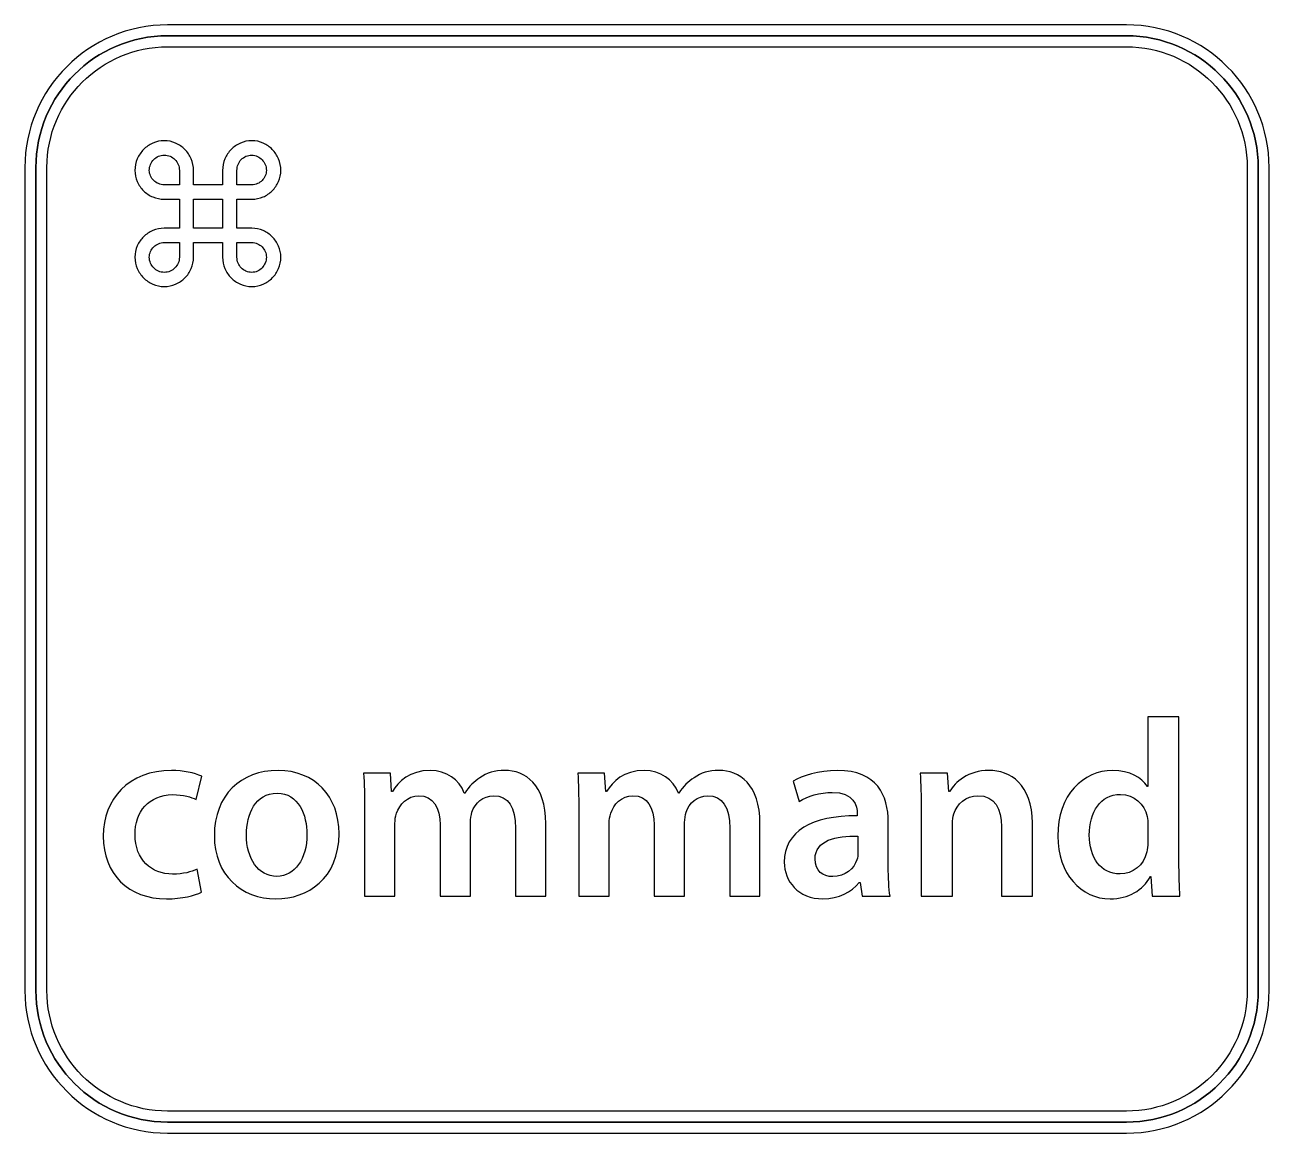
# Model space of a CAD drawing. Header units: millimetres. Extents: x -129 to 142, y -94 to 111.
# Drawn here: x 44.19 to 66.02, y 6.41 to 25.86 of the extents above; entities that cross this region are included whole.
import ezdxf

# ---------------------------------------------------------------- set-up
doc = ezdxf.new("R2010")
doc.units = ezdxf.units.MM
doc.header["$MEASUREMENT"] = 0
doc.layers.add('layer 1', color=7, linetype='Continuous')

msp = doc.modelspace()

# ---------------------------------------------------------------- linework, layer by layer
at = {"layer": 'layer 1', "color": 7, "lineweight": 25}
for points, knots in [([(63.5154, 6.4071), (63.5154, 6.4071), (46.69, 6.4071), (46.69, 6.4071), (46.69, 6.4071), (45.3091, 6.4071), (44.1853, 7.5314), (44.1853, 8.9121), (44.1853, 8.9121), (44.1853, 8.9121), (44.1853, 23.3608), (44.1853, 23.3608), (44.1853, 23.3608), (44.1853, 24.7419), (45.3091, 25.8649), (46.69, 25.8649), (46.69, 25.8649), (46.69, 25.8649), (63.5154, 25.8649), (63.5154, 25.8649), (63.5154, 25.8649), (64.8961, 25.8649), (66.019, 24.7419), (66.019, 23.3608), (66.019, 23.3608), (66.019, 23.3608), (66.019, 8.9121), (66.019, 8.9121), (66.019, 8.9121), (66.019, 7.5314), (64.8961, 6.4071), (63.5154, 6.4071)], [0, 0, 0, 0, 0.1111111, 0.1111111, 0.1111111, 0.1111111, 0.2222222, 0.2222222, 0.2222222, 0.2222222, 0.3333333, 0.3333333, 0.3333333, 0.3333333, 0.4444444, 0.4444444, 0.4444444, 0.4444444, 0.5555556, 0.5555556, 0.5555556, 0.5555556, 0.6666667, 0.6666667, 0.6666667, 0.6666667, 0.7777778, 0.7777778, 0.7777778, 0.7777778, 1, 1, 1, 1]), ([(46.69, 25.4807), (46.69, 25.4807), (46.69, 25.4807), (46.69, 25.4807), (46.69, 25.4807), (45.522, 25.4807), (44.5713, 24.5306), (44.5713, 23.3608), (44.5713, 23.3608), (44.5713, 23.3608), (44.5713, 8.9121), (44.5713, 8.9121), (44.5713, 8.9121), (44.5713, 7.7438), (45.522, 6.7932), (46.69, 6.7932), (46.69, 6.7932), (46.69, 6.7932), (63.5154, 6.7932), (63.5154, 6.7932), (63.5154, 6.7932), (64.6838, 6.7932), (65.6339, 7.7438), (65.6339, 8.9121), (65.6339, 8.9121), (65.6339, 8.9121), (65.6339, 23.3608), (65.6339, 23.3608), (65.6339, 23.3608), (65.6339, 24.5306), (64.6838, 25.4807), (63.5154, 25.4807), (63.5154, 25.4807), (63.5154, 25.4807), (46.69, 25.4807), (46.69, 25.4807)], [0, 0, 0, 0, 0.1, 0.1, 0.1, 0.1, 0.2, 0.2, 0.2, 0.2, 0.3, 0.3, 0.3, 0.3, 0.4, 0.4, 0.4, 0.4, 0.5, 0.5, 0.5, 0.5, 0.6, 0.6, 0.6, 0.6, 0.7, 0.7, 0.7, 0.7, 0.8, 0.8, 0.8, 0.8, 1, 1, 1, 1])]:
    msp.add_open_spline(points, degree=3, knots=knots, dxfattribs=at)
at = {"layer": 'layer 1', "color": 7}
msp.add_open_spline([(65.8282, 8.9121), (65.8282, 7.6356), (64.7918, 6.6003), (63.5154, 6.6003), (63.5154, 6.6003), (63.5154, 6.6003), (46.69, 6.6003), (46.69, 6.6003), (46.69, 6.6003), (45.4139, 6.6003), (44.3786, 7.6356), (44.3786, 8.9121), (44.3786, 8.9121), (44.3786, 8.9121), (44.3786, 23.3608), (44.3786, 23.3608), (44.3786, 23.3608), (44.3786, 24.6377), (45.4139, 25.673), (46.69, 25.673), (46.69, 25.673), (46.69, 25.673), (63.5154, 25.673), (63.5154, 25.673), (63.5154, 25.673), (64.7918, 25.673), (65.8282, 24.6377), (65.8282, 23.3608), (65.8282, 23.3608), (65.8282, 23.3608), (65.8282, 8.9121), (65.8282, 8.9121)], degree=3, knots=[0, 0, 0, 0, 0.1111111, 0.1111111, 0.1111111, 0.1111111, 0.2222222, 0.2222222, 0.2222222, 0.2222222, 0.3333333, 0.3333333, 0.3333333, 0.3333333, 0.4444444, 0.4444444, 0.4444444, 0.4444444, 0.5555556, 0.5555556, 0.5555556, 0.5555556, 0.6666667, 0.6666667, 0.6666667, 0.6666667, 0.7777778, 0.7777778, 0.7777778, 0.7777778, 1, 1, 1, 1], dxfattribs=at)
at = {"layer": 'layer 1', "color": 251, "lineweight": 25}
for points in [[(44.3786, 23.3608), (44.3786, 24.6377), (45.4139, 25.673), (46.69, 25.673)], [(46.69, 25.673), (46.69, 25.673), (63.5154, 25.673), (63.5154, 25.673)], [(63.5154, 25.673), (64.7918, 25.673), (65.8282, 24.6377), (65.8282, 23.3608)], [(44.3786, 8.9121), (44.3786, 8.9121), (44.3786, 23.3608), (44.3786, 23.3608)], [(65.8282, 23.3608), (65.8282, 23.3608), (65.8282, 8.9121), (65.8282, 8.9121)], [(46.69, 6.6003), (45.4139, 6.6003), (44.3786, 7.6356), (44.3786, 8.9121)], [(65.8282, 8.9121), (65.8282, 7.6356), (64.7918, 6.6003), (63.5154, 6.6003)], [(63.5154, 6.6003), (63.5154, 6.6003), (46.69, 6.6003), (46.69, 6.6003)]]:
    msp.add_open_spline(points, degree=3, dxfattribs=at)
at = {"layer": 'layer 1', "color": 252}
for points, knots in [([(48.6762, 21.7848), (48.6762, 21.7148), (48.6636, 21.6478), (48.6358, 21.5857), (48.6358, 21.5857), (48.6092, 21.5225), (48.5726, 21.4687), (48.5275, 21.4228), (48.5275, 21.4228), (48.4825, 21.3762), (48.4277, 21.3396), (48.3661, 21.3122), (48.3661, 21.3122), (48.3044, 21.2848), (48.238, 21.2711), (48.168, 21.2711), (48.168, 21.2711), (48.0965, 21.2711), (48.0301, 21.2848), (47.9683, 21.3122), (47.9683, 21.3122), (47.9048, 21.3396), (47.8504, 21.3762), (47.8044, 21.4228), (47.8044, 21.4228), (47.7594, 21.4687), (47.7222, 21.5225), (47.6939, 21.5857), (47.6939, 21.5857), (47.6665, 21.6478), (47.6543, 21.7148), (47.6543, 21.7848), (47.6543, 21.7848), (47.6543, 21.7848), (47.6543, 22.0426), (47.6543, 22.0426), (47.6543, 22.0426), (47.6543, 22.0426), (47.1449, 22.0426), (47.1449, 22.0426), (47.1449, 22.0426), (47.1449, 22.0426), (47.1449, 21.7848), (47.1449, 21.7848), (47.1449, 21.7848), (47.1449, 21.7148), (47.1322, 21.6478), (47.1038, 21.5857), (47.1038, 21.5857), (47.0768, 21.5225), (47.0402, 21.4687), (46.9942, 21.4228), (46.9942, 21.4228), (46.9482, 21.3762), (46.8939, 21.3396), (46.8308, 21.3122), (46.8308, 21.3122), (46.7686, 21.2848), (46.7012, 21.2711), (46.6307, 21.2711), (46.6307, 21.2711), (46.5607, 21.2711), (46.4937, 21.2848), (46.4311, 21.3122), (46.4311, 21.3122), (46.3684, 21.3396), (46.3136, 21.3762), (46.2682, 21.4228), (46.2682, 21.4228), (46.2216, 21.4687), (46.1849, 21.5225), (46.1585, 21.5857), (46.1585, 21.5857), (46.1297, 21.6478), (46.1169, 21.7148), (46.1169, 21.7848), (46.1169, 21.7848), (46.1169, 21.8567), (46.1297, 21.9223), (46.1585, 21.9845), (46.1585, 21.9845), (46.1849, 22.0466), (46.2216, 22.1004), (46.2682, 22.1454), (46.2682, 22.1454), (46.3136, 22.1908), (46.3684, 22.2276), (46.4311, 22.2535), (46.4311, 22.2535), (46.4937, 22.2799), (46.5607, 22.2937), (46.6307, 22.2937), (46.6307, 22.2937), (46.6307, 22.2937), (46.8963, 22.2937), (46.8963, 22.2937), (46.8963, 22.2937), (46.8963, 22.2937), (46.8963, 22.8039), (46.8963, 22.8039), (46.8963, 22.8039), (46.8963, 22.8039), (46.6307, 22.8039), (46.6307, 22.8039), (46.6307, 22.8039), (46.5607, 22.8039), (46.4937, 22.8171), (46.4311, 22.844), (46.4311, 22.844), (46.3684, 22.8705), (46.3136, 22.9058), (46.2682, 22.9512), (46.2682, 22.9512), (46.2216, 22.9977), (46.1849, 23.0511), (46.1585, 23.1131), (46.1585, 23.1131), (46.1297, 23.1749), (46.1169, 23.2404), (46.1169, 23.3108), (46.1169, 23.3108), (46.1169, 23.3818), (46.1297, 23.4488), (46.1585, 23.5115), (46.1585, 23.5115), (46.1849, 23.5741), (46.2216, 23.6294), (46.2682, 23.6768), (46.2682, 23.6768), (46.3136, 23.7248), (46.3684, 23.762), (46.4311, 23.7893), (46.4311, 23.7893), (46.4937, 23.8167), (46.5607, 23.8305), (46.6307, 23.8305), (46.6307, 23.8305), (46.7012, 23.8305), (46.7686, 23.8167), (46.8308, 23.7893), (46.8308, 23.7893), (46.8939, 23.762), (46.9482, 23.7248), (46.9942, 23.6768), (46.9942, 23.6768), (47.0402, 23.6294), (47.0768, 23.5741), (47.1038, 23.5115), (47.1038, 23.5115), (47.1322, 23.4488), (47.1449, 23.3818), (47.1449, 23.3108), (47.1449, 23.3108), (47.1449, 23.3108), (47.1449, 23.0569), (47.1449, 23.0569), (47.1449, 23.0569), (47.1449, 23.0569), (47.6543, 23.0569), (47.6543, 23.0569), (47.6543, 23.0569), (47.6543, 23.0569), (47.6543, 23.3108), (47.6543, 23.3108), (47.6543, 23.3108), (47.6543, 23.3818), (47.6665, 23.4488), (47.6939, 23.5115), (47.6939, 23.5115), (47.7222, 23.5741), (47.7594, 23.6294), (47.8044, 23.6768), (47.8044, 23.6768), (47.8504, 23.7248), (47.9048, 23.762), (47.9683, 23.7893), (47.9683, 23.7893), (48.0301, 23.8167), (48.0965, 23.8305), (48.168, 23.8305), (48.168, 23.8305), (48.238, 23.8305), (48.3044, 23.8167), (48.3661, 23.7893), (48.3661, 23.7893), (48.4277, 23.762), (48.4825, 23.7248), (48.5275, 23.6768), (48.5275, 23.6768), (48.5726, 23.6294), (48.6092, 23.5741), (48.6358, 23.5115), (48.6358, 23.5115), (48.6636, 23.4488), (48.6762, 23.3818), (48.6762, 23.3108), (48.6762, 23.3108), (48.6762, 23.2414), (48.6636, 23.1757), (48.6358, 23.1157), (48.6358, 23.1157), (48.6092, 23.0525), (48.5726, 22.9992), (48.5261, 22.9526), (48.5261, 22.9526), (48.4805, 22.9066), (48.4263, 22.8705), (48.3647, 22.844), (48.3647, 22.844), (48.302, 22.8171), (48.2364, 22.8039), (48.168, 22.8039), (48.168, 22.8039), (48.168, 22.8039), (47.9066, 22.8039), (47.9066, 22.8039), (47.9066, 22.8039), (47.9066, 22.8039), (47.9066, 22.2937), (47.9066, 22.2937), (47.9066, 22.2937), (47.9066, 22.2937), (48.168, 22.2937), (48.168, 22.2937), (48.168, 22.2937), (48.2364, 22.2937), (48.302, 22.2799), (48.3647, 22.2535), (48.3647, 22.2535), (48.4263, 22.2276), (48.4805, 22.1904), (48.5261, 22.144), (48.5261, 22.144), (48.5726, 22.0984), (48.6092, 22.0441), (48.6358, 21.9825), (48.6358, 21.9825), (48.6636, 21.9203), (48.6762, 21.8553), (48.6762, 21.7848)], [0, 0, 0, 0, 0.0163934, 0.0163934, 0.0163934, 0.0163934, 0.0327869, 0.0327869, 0.0327869, 0.0327869, 0.0491803, 0.0491803, 0.0491803, 0.0491803, 0.0655738, 0.0655738, 0.0655738, 0.0655738, 0.0819672, 0.0819672, 0.0819672, 0.0819672, 0.0983607, 0.0983607, 0.0983607, 0.0983607, 0.1147541, 0.1147541, 0.1147541, 0.1147541, 0.1311475, 0.1311475, 0.1311475, 0.1311475, 0.147541, 0.147541, 0.147541, 0.147541, 0.1639344, 0.1639344, 0.1639344, 0.1639344, 0.1803279, 0.1803279, 0.1803279, 0.1803279, 0.1967213, 0.1967213, 0.1967213, 0.1967213, 0.2131148, 0.2131148, 0.2131148, 0.2131148, 0.2295082, 0.2295082, 0.2295082, 0.2295082, 0.2459016, 0.2459016, 0.2459016, 0.2459016, 0.2622951, 0.2622951, 0.2622951, 0.2622951, 0.2786885, 0.2786885, 0.2786885, 0.2786885, 0.295082, 0.295082, 0.295082, 0.295082, 0.3114754, 0.3114754, 0.3114754, 0.3114754, 0.3278689, 0.3278689, 0.3278689, 0.3278689, 0.3442623, 0.3442623, 0.3442623, 0.3442623, 0.3606557, 0.3606557, 0.3606557, 0.3606557, 0.3770492, 0.3770492, 0.3770492, 0.3770492, 0.3934426, 0.3934426, 0.3934426, 0.3934426, 0.4098361, 0.4098361, 0.4098361, 0.4098361, 0.4262295, 0.4262295, 0.4262295, 0.4262295, 0.442623, 0.442623, 0.442623, 0.442623, 0.4590164, 0.4590164, 0.4590164, 0.4590164, 0.4754098, 0.4754098, 0.4754098, 0.4754098, 0.4918033, 0.4918033, 0.4918033, 0.4918033, 0.5081967, 0.5081967, 0.5081967, 0.5081967, 0.5245902, 0.5245902, 0.5245902, 0.5245902, 0.5409836, 0.5409836, 0.5409836, 0.5409836, 0.557377, 0.557377, 0.557377, 0.557377, 0.5737705, 0.5737705, 0.5737705, 0.5737705, 0.5901639, 0.5901639, 0.5901639, 0.5901639, 0.6065574, 0.6065574, 0.6065574, 0.6065574, 0.6229508, 0.6229508, 0.6229508, 0.6229508, 0.6393443, 0.6393443, 0.6393443, 0.6393443, 0.6557377, 0.6557377, 0.6557377, 0.6557377, 0.6721311, 0.6721311, 0.6721311, 0.6721311, 0.6885246, 0.6885246, 0.6885246, 0.6885246, 0.704918, 0.704918, 0.704918, 0.704918, 0.7213115, 0.7213115, 0.7213115, 0.7213115, 0.7377049, 0.7377049, 0.7377049, 0.7377049, 0.7540984, 0.7540984, 0.7540984, 0.7540984, 0.7704918, 0.7704918, 0.7704918, 0.7704918, 0.7868852, 0.7868852, 0.7868852, 0.7868852, 0.8032787, 0.8032787, 0.8032787, 0.8032787, 0.8196721, 0.8196721, 0.8196721, 0.8196721, 0.8360656, 0.8360656, 0.8360656, 0.8360656, 0.852459, 0.852459, 0.852459, 0.852459, 0.8688525, 0.8688525, 0.8688525, 0.8688525, 0.8852459, 0.8852459, 0.8852459, 0.8852459, 0.9016393, 0.9016393, 0.9016393, 0.9016393, 0.9180328, 0.9180328, 0.9180328, 0.9180328, 0.9344262, 0.9344262, 0.9344262, 0.9344262, 0.9508197, 0.9508197, 0.9508197, 0.9508197, 0.9672131, 0.9672131, 0.9672131, 0.9672131, 1, 1, 1, 1]), ([(46.8963, 23.3108), (46.8963, 23.3108), (46.8963, 23.3108), (46.8963, 23.3108), (46.8963, 23.3108), (46.8963, 23.349), (46.8909, 23.3832), (46.8759, 23.4146), (46.8759, 23.4146), (46.8627, 23.4473), (46.8435, 23.4757), (46.8185, 23.4997), (46.8185, 23.4997), (46.7951, 23.5237), (46.7667, 23.5432), (46.7344, 23.5569), (46.7344, 23.5569), (46.7022, 23.5711), (46.6674, 23.5779), (46.6307, 23.5779), (46.6307, 23.5779), (46.595, 23.5779), (46.5607, 23.5711), (46.5279, 23.5569), (46.5279, 23.5569), (46.4961, 23.5432), (46.4677, 23.5237), (46.4453, 23.4997), (46.4453, 23.4997), (46.4213, 23.4757), (46.4042, 23.4473), (46.3904, 23.4146), (46.3904, 23.4146), (46.3762, 23.3832), (46.369, 23.349), (46.369, 23.3108), (46.369, 23.3108), (46.369, 23.2766), (46.3762, 23.2453), (46.3904, 23.2135), (46.3904, 23.2135), (46.4042, 23.1821), (46.4213, 23.1557), (46.4467, 23.1317), (46.4467, 23.1317), (46.4697, 23.1087), (46.4977, 23.0907), (46.5295, 23.077), (46.5295, 23.077), (46.5617, 23.0633), (46.595, 23.0569), (46.6307, 23.0569), (46.6307, 23.0569), (46.6307, 23.0569), (46.8963, 23.0569), (46.8963, 23.0569), (46.8963, 23.0569), (46.8963, 23.0569), (46.8963, 23.3108), (46.8963, 23.3108)], [0, 0, 0, 0, 0.0625, 0.0625, 0.0625, 0.0625, 0.125, 0.125, 0.125, 0.125, 0.1875, 0.1875, 0.1875, 0.1875, 0.25, 0.25, 0.25, 0.25, 0.3125, 0.3125, 0.3125, 0.3125, 0.375, 0.375, 0.375, 0.375, 0.4375, 0.4375, 0.4375, 0.4375, 0.5, 0.5, 0.5, 0.5, 0.5625, 0.5625, 0.5625, 0.5625, 0.625, 0.625, 0.625, 0.625, 0.6875, 0.6875, 0.6875, 0.6875, 0.75, 0.75, 0.75, 0.75, 0.8125, 0.8125, 0.8125, 0.8125, 0.875, 0.875, 0.875, 0.875, 1, 1, 1, 1]), ([(48.4233, 23.3108), (48.4233, 23.3108), (48.4233, 23.3108), (48.4233, 23.3108), (48.4233, 23.3108), (48.4233, 23.3476), (48.4151, 23.3818), (48.4019, 23.4131), (48.4019, 23.4131), (48.3887, 23.4444), (48.3701, 23.4727), (48.3476, 23.4973), (48.3476, 23.4973), (48.3246, 23.5217), (48.2966, 23.5413), (48.2664, 23.5559), (48.2664, 23.5559), (48.2354, 23.5711), (48.2022, 23.5779), (48.168, 23.5779), (48.168, 23.5779), (48.1313, 23.5779), (48.0979, 23.5711), (48.0653, 23.5569), (48.0653, 23.5569), (48.0335, 23.5432), (48.0051, 23.5237), (47.9826, 23.4997), (47.9826, 23.4997), (47.9586, 23.4757), (47.9394, 23.4473), (47.9268, 23.4146), (47.9268, 23.4146), (47.9126, 23.3832), (47.9066, 23.349), (47.9066, 23.3108), (47.9066, 23.3108), (47.9066, 23.3108), (47.9066, 23.0569), (47.9066, 23.0569), (47.9066, 23.0569), (47.9066, 23.0569), (48.168, 23.0569), (48.168, 23.0569), (48.168, 23.0569), (48.2022, 23.0569), (48.2354, 23.0633), (48.2664, 23.077), (48.2664, 23.077), (48.2966, 23.0907), (48.3246, 23.1087), (48.3476, 23.1317), (48.3476, 23.1317), (48.3701, 23.1557), (48.3887, 23.1821), (48.4019, 23.2135), (48.4019, 23.2135), (48.4151, 23.2453), (48.4233, 23.2766), (48.4233, 23.3108)], [0, 0, 0, 0, 0.0625, 0.0625, 0.0625, 0.0625, 0.125, 0.125, 0.125, 0.125, 0.1875, 0.1875, 0.1875, 0.1875, 0.25, 0.25, 0.25, 0.25, 0.3125, 0.3125, 0.3125, 0.3125, 0.375, 0.375, 0.375, 0.375, 0.4375, 0.4375, 0.4375, 0.4375, 0.5, 0.5, 0.5, 0.5, 0.5625, 0.5625, 0.5625, 0.5625, 0.625, 0.625, 0.625, 0.625, 0.6875, 0.6875, 0.6875, 0.6875, 0.75, 0.75, 0.75, 0.75, 0.8125, 0.8125, 0.8125, 0.8125, 0.875, 0.875, 0.875, 0.875, 1, 1, 1, 1]), ([(47.6543, 22.8039), (47.6543, 22.8039), (47.6543, 22.8039), (47.6543, 22.8039), (47.6543, 22.8039), (47.6543, 22.8039), (47.1449, 22.8039), (47.1449, 22.8039), (47.1449, 22.8039), (47.1449, 22.8039), (47.1449, 22.2937), (47.1449, 22.2937), (47.1449, 22.2937), (47.1449, 22.2937), (47.6543, 22.2937), (47.6543, 22.2937), (47.6543, 22.2937), (47.6543, 22.2937), (47.6543, 22.8039), (47.6543, 22.8039)], [0, 0, 0, 0, 0.1666667, 0.1666667, 0.1666667, 0.1666667, 0.3333333, 0.3333333, 0.3333333, 0.3333333, 0.5, 0.5, 0.5, 0.5, 0.6666667, 0.6666667, 0.6666667, 0.6666667, 1, 1, 1, 1]), ([(46.8963, 22.0426), (46.8963, 22.0426), (46.8963, 22.0426), (46.8963, 22.0426), (46.8963, 22.0426), (46.8963, 22.0426), (46.6307, 22.0426), (46.6307, 22.0426), (46.6307, 22.0426), (46.595, 22.0426), (46.5617, 22.0358), (46.5295, 22.0216), (46.5295, 22.0216), (46.4977, 22.0084), (46.4697, 21.9907), (46.4467, 21.9673), (46.4467, 21.9673), (46.4213, 21.9433), (46.4042, 21.9169), (46.3904, 21.8847), (46.3904, 21.8847), (46.3762, 21.8528), (46.369, 21.8206), (46.369, 21.7848), (46.369, 21.7848), (46.369, 21.7492), (46.3762, 21.7148), (46.3904, 21.683), (46.3904, 21.683), (46.4042, 21.6507), (46.4213, 21.6219), (46.4453, 21.5973), (46.4453, 21.5973), (46.4677, 21.5735), (46.4961, 21.5535), (46.5279, 21.5401), (46.5279, 21.5401), (46.5607, 21.5261), (46.595, 21.5201), (46.6307, 21.5201), (46.6307, 21.5201), (46.6674, 21.5201), (46.7022, 21.5261), (46.7344, 21.5401), (46.7344, 21.5401), (46.7667, 21.5535), (46.7951, 21.5735), (46.8185, 21.5973), (46.8185, 21.5973), (46.8435, 21.6219), (46.8627, 21.6507), (46.8759, 21.683), (46.8759, 21.683), (46.8909, 21.7148), (46.8963, 21.7492), (46.8963, 21.7848), (46.8963, 21.7848), (46.8963, 21.7848), (46.8963, 22.0426), (46.8963, 22.0426)], [0, 0, 0, 0, 0.0625, 0.0625, 0.0625, 0.0625, 0.125, 0.125, 0.125, 0.125, 0.1875, 0.1875, 0.1875, 0.1875, 0.25, 0.25, 0.25, 0.25, 0.3125, 0.3125, 0.3125, 0.3125, 0.375, 0.375, 0.375, 0.375, 0.4375, 0.4375, 0.4375, 0.4375, 0.5, 0.5, 0.5, 0.5, 0.5625, 0.5625, 0.5625, 0.5625, 0.625, 0.625, 0.625, 0.625, 0.6875, 0.6875, 0.6875, 0.6875, 0.75, 0.75, 0.75, 0.75, 0.8125, 0.8125, 0.8125, 0.8125, 0.875, 0.875, 0.875, 0.875, 1, 1, 1, 1]), ([(48.4233, 21.7848), (48.4233, 21.7848), (48.4233, 21.7848), (48.4233, 21.7848), (48.4233, 21.7848), (48.4233, 21.8206), (48.4151, 21.8528), (48.4019, 21.8847), (48.4019, 21.8847), (48.3887, 21.9169), (48.3701, 21.9433), (48.3476, 21.9673), (48.3476, 21.9673), (48.3246, 21.9907), (48.2966, 22.0084), (48.2664, 22.0216), (48.2664, 22.0216), (48.2354, 22.0358), (48.2022, 22.0426), (48.168, 22.0426), (48.168, 22.0426), (48.168, 22.0426), (47.9066, 22.0426), (47.9066, 22.0426), (47.9066, 22.0426), (47.9066, 22.0426), (47.9066, 21.7848), (47.9066, 21.7848), (47.9066, 21.7848), (47.9066, 21.7492), (47.9126, 21.7148), (47.9268, 21.683), (47.9268, 21.683), (47.9394, 21.6507), (47.9586, 21.6219), (47.9826, 21.5973), (47.9826, 21.5973), (48.0051, 21.5735), (48.0335, 21.5535), (48.0653, 21.5401), (48.0653, 21.5401), (48.0979, 21.5261), (48.1313, 21.5201), (48.168, 21.5201), (48.168, 21.5201), (48.2022, 21.5201), (48.2354, 21.5261), (48.2664, 21.5407), (48.2664, 21.5407), (48.2966, 21.5559), (48.3246, 21.5749), (48.3476, 21.5999), (48.3476, 21.5999), (48.3701, 21.6239), (48.3887, 21.6522), (48.4019, 21.6836), (48.4019, 21.6836), (48.4151, 21.7148), (48.4233, 21.7492), (48.4233, 21.7848)], [0, 0, 0, 0, 0.0625, 0.0625, 0.0625, 0.0625, 0.125, 0.125, 0.125, 0.125, 0.1875, 0.1875, 0.1875, 0.1875, 0.25, 0.25, 0.25, 0.25, 0.3125, 0.3125, 0.3125, 0.3125, 0.375, 0.375, 0.375, 0.375, 0.4375, 0.4375, 0.4375, 0.4375, 0.5, 0.5, 0.5, 0.5, 0.5625, 0.5625, 0.5625, 0.5625, 0.625, 0.625, 0.625, 0.625, 0.6875, 0.6875, 0.6875, 0.6875, 0.75, 0.75, 0.75, 0.75, 0.8125, 0.8125, 0.8125, 0.8125, 0.875, 0.875, 0.875, 0.875, 1, 1, 1, 1]), ([(64.4367, 13.7139), (64.4367, 13.7139), (64.4367, 11.1756), (64.4367, 11.1756), (64.4367, 11.1756), (64.4367, 10.9539), (64.4459, 10.7151), (64.4537, 10.5687), (64.4537, 10.5687), (64.4537, 10.5687), (63.9664, 10.5687), (63.9664, 10.5687), (63.9664, 10.5687), (63.9664, 10.5687), (63.945, 10.9099), (63.945, 10.9099), (63.945, 10.9099), (63.945, 10.9099), (63.936, 10.9099), (63.936, 10.9099), (63.936, 10.9099), (63.8069, 10.671), (63.5466, 10.5204), (63.2316, 10.5204), (63.2316, 10.5204), (62.7174, 10.5204), (62.3102, 10.9583), (62.3102, 11.6232), (62.3102, 11.6232), (62.3054, 12.3448), (62.758, 12.775), (63.2756, 12.775), (63.2756, 12.775), (63.5722, 12.775), (63.7845, 12.6502), (63.8824, 12.4911), (63.8824, 12.4911), (63.8824, 12.4911), (63.8916, 12.4911), (63.8916, 12.4911), (63.8916, 12.4911), (63.8916, 12.4911), (63.8916, 13.7139), (63.8916, 13.7139), (63.8916, 13.7139), (63.8916, 13.7139), (64.4367, 13.7139), (64.4367, 13.7139)], [0, 0, 0, 0, 0.0769231, 0.0769231, 0.0769231, 0.0769231, 0.1538462, 0.1538462, 0.1538462, 0.1538462, 0.2307692, 0.2307692, 0.2307692, 0.2307692, 0.3076923, 0.3076923, 0.3076923, 0.3076923, 0.3846154, 0.3846154, 0.3846154, 0.3846154, 0.4615385, 0.4615385, 0.4615385, 0.4615385, 0.5384615, 0.5384615, 0.5384615, 0.5384615, 0.6153846, 0.6153846, 0.6153846, 0.6153846, 0.6923077, 0.6923077, 0.6923077, 0.6923077, 0.7692308, 0.7692308, 0.7692308, 0.7692308, 0.8461538, 0.8461538, 0.8461538, 0.8461538, 1, 1, 1, 1]), ([(47.2849, 10.6349), (47.1689, 10.5821), (46.9438, 10.5204), (46.6722, 10.5204), (46.6722, 10.5204), (46, 10.5204), (45.5611, 10.9539), (45.5611, 11.6232), (45.5611, 11.6232), (45.5611, 12.271), (46.0044, 12.775), (46.7608, 12.775), (46.7608, 12.775), (46.9609, 12.775), (47.164, 12.731), (47.2883, 12.6732), (47.2883, 12.6732), (47.2883, 12.6732), (47.1909, 12.266), (47.1909, 12.266), (47.1909, 12.266), (47.1024, 12.3048), (46.9732, 12.3498), (46.778, 12.3498), (46.778, 12.3498), (46.3626, 12.3498), (46.1145, 12.0444), (46.1185, 11.6496), (46.1185, 11.6496), (46.1185, 11.2074), (46.4071, 10.9539), (46.778, 10.9539), (46.778, 10.9539), (46.9697, 10.9539), (47.1024, 10.9939), (47.209, 11.039), (47.209, 11.039), (47.209, 11.039), (47.2849, 10.6349), (47.2849, 10.6349)], [0, 0, 0, 0, 0.0909091, 0.0909091, 0.0909091, 0.0909091, 0.1818182, 0.1818182, 0.1818182, 0.1818182, 0.2727273, 0.2727273, 0.2727273, 0.2727273, 0.3636364, 0.3636364, 0.3636364, 0.3636364, 0.4545455, 0.4545455, 0.4545455, 0.4545455, 0.5454545, 0.5454545, 0.5454545, 0.5454545, 0.6363636, 0.6363636, 0.6363636, 0.6363636, 0.7272727, 0.7272727, 0.7272727, 0.7272727, 0.8181818, 0.8181818, 0.8181818, 0.8181818, 1, 1, 1, 1]), ([(49.6989, 11.6672), (49.6989, 10.8746), (49.1412, 10.5204), (48.5917, 10.5204), (48.5917, 10.5204), (47.9805, 10.5204), (47.5098, 10.9402), (47.5098, 11.632), (47.5098, 11.632), (47.5098, 12.3404), (47.9762, 12.775), (48.627, 12.775), (48.627, 12.775), (49.2687, 12.775), (49.6989, 12.3228), (49.6989, 11.6672)], [0, 0, 0, 0, 0.2, 0.2, 0.2, 0.2, 0.4, 0.4, 0.4, 0.4, 0.6, 0.6, 0.6, 0.6, 1, 1, 1, 1]), ([(50.1461, 12.0836), (50.1461, 12.3316), (50.1427, 12.5401), (50.1294, 12.7264), (50.1294, 12.7264), (50.1294, 12.7264), (50.5986, 12.7264), (50.5986, 12.7264), (50.5986, 12.7264), (50.5986, 12.7264), (50.6206, 12.4074), (50.6206, 12.4074), (50.6206, 12.4074), (50.6206, 12.4074), (50.6338, 12.4074), (50.6338, 12.4074), (50.6338, 12.4074), (50.7405, 12.5757), (50.9352, 12.775), (51.2988, 12.775), (51.2988, 12.775), (51.5825, 12.775), (51.8042, 12.6154), (51.8967, 12.3766), (51.8967, 12.3766), (51.8967, 12.3766), (51.9055, 12.3766), (51.9055, 12.3766), (51.9055, 12.3766), (51.9809, 12.4961), (52.0689, 12.5845), (52.1712, 12.6458), (52.1712, 12.6458), (52.2915, 12.731), (52.4285, 12.775), (52.6046, 12.775), (52.6046, 12.775), (52.9642, 12.775), (53.3274, 12.5313), (53.3274, 11.8399), (53.3274, 11.8399), (53.3274, 11.8399), (53.3274, 10.5687), (53.3274, 10.5687), (53.3274, 10.5687), (53.3274, 10.5687), (52.7955, 10.5687), (52.7955, 10.5687), (52.7955, 10.5687), (52.7955, 10.5687), (52.7955, 11.7607), (52.7955, 11.7607), (52.7955, 11.7607), (52.7955, 12.1193), (52.6722, 12.3316), (52.4099, 12.3316), (52.4099, 12.3316), (52.224, 12.3316), (52.087, 12.1991), (52.0293, 12.0444), (52.0293, 12.0444), (52.0165, 11.9906), (52.0033, 11.924), (52.0033, 11.8624), (52.0033, 11.8624), (52.0033, 11.8624), (52.0033, 10.5687), (52.0033, 10.5687), (52.0033, 10.5687), (52.0033, 10.5687), (51.471, 10.5687), (51.471, 10.5687), (51.471, 10.5687), (51.471, 10.5687), (51.471, 11.8179), (51.471, 11.8179), (51.471, 11.8179), (51.471, 12.1193), (51.3526, 12.3316), (51.0997, 12.3316), (51.0997, 12.3316), (50.8947, 12.3316), (50.7587, 12.1721), (50.7092, 12.0219), (50.7092, 12.0219), (50.6872, 11.9686), (50.6789, 11.907), (50.6789, 11.8448), (50.6789, 11.8448), (50.6789, 11.8448), (50.6789, 10.5687), (50.6789, 10.5687), (50.6789, 10.5687), (50.6789, 10.5687), (50.1461, 10.5687), (50.1461, 10.5687), (50.1461, 10.5687), (50.1461, 10.5687), (50.1461, 12.0836), (50.1461, 12.0836)], [0, 0, 0, 0, 0.0384615, 0.0384615, 0.0384615, 0.0384615, 0.0769231, 0.0769231, 0.0769231, 0.0769231, 0.1153846, 0.1153846, 0.1153846, 0.1153846, 0.1538462, 0.1538462, 0.1538462, 0.1538462, 0.1923077, 0.1923077, 0.1923077, 0.1923077, 0.2307692, 0.2307692, 0.2307692, 0.2307692, 0.2692308, 0.2692308, 0.2692308, 0.2692308, 0.3076923, 0.3076923, 0.3076923, 0.3076923, 0.3461538, 0.3461538, 0.3461538, 0.3461538, 0.3846154, 0.3846154, 0.3846154, 0.3846154, 0.4230769, 0.4230769, 0.4230769, 0.4230769, 0.4615385, 0.4615385, 0.4615385, 0.4615385, 0.5, 0.5, 0.5, 0.5, 0.5384615, 0.5384615, 0.5384615, 0.5384615, 0.5769231, 0.5769231, 0.5769231, 0.5769231, 0.6153846, 0.6153846, 0.6153846, 0.6153846, 0.6538462, 0.6538462, 0.6538462, 0.6538462, 0.6923077, 0.6923077, 0.6923077, 0.6923077, 0.7307692, 0.7307692, 0.7307692, 0.7307692, 0.7692308, 0.7692308, 0.7692308, 0.7692308, 0.8076923, 0.8076923, 0.8076923, 0.8076923, 0.8461538, 0.8461538, 0.8461538, 0.8461538, 0.8846154, 0.8846154, 0.8846154, 0.8846154, 0.9230769, 0.9230769, 0.9230769, 0.9230769, 1, 1, 1, 1]), ([(53.9047, 12.0836), (53.9047, 12.3316), (53.8997, 12.5401), (53.8871, 12.7264), (53.8871, 12.7264), (53.8871, 12.7264), (54.3573, 12.7264), (54.3573, 12.7264), (54.3573, 12.7264), (54.3573, 12.7264), (54.3783, 12.4074), (54.3783, 12.4074), (54.3783, 12.4074), (54.3783, 12.4074), (54.3919, 12.4074), (54.3919, 12.4074), (54.3919, 12.4074), (54.4976, 12.5757), (54.6929, 12.775), (55.0559, 12.775), (55.0559, 12.775), (55.3402, 12.775), (55.5603, 12.6154), (55.6548, 12.3766), (55.6548, 12.3766), (55.6548, 12.3766), (55.663, 12.3766), (55.663, 12.3766), (55.663, 12.3766), (55.7384, 12.4961), (55.827, 12.5845), (55.9283, 12.6458), (55.9283, 12.6458), (56.0492, 12.731), (56.1856, 12.775), (56.3632, 12.775), (56.3632, 12.775), (56.7213, 12.775), (57.0849, 12.5313), (57.0849, 11.8399), (57.0849, 11.8399), (57.0849, 11.8399), (57.0849, 10.5687), (57.0849, 10.5687), (57.0849, 10.5687), (57.0849, 10.5687), (56.554, 10.5687), (56.554, 10.5687), (56.554, 10.5687), (56.554, 10.5687), (56.554, 11.7607), (56.554, 11.7607), (56.554, 11.7607), (56.554, 12.1193), (56.4298, 12.3316), (56.168, 12.3316), (56.168, 12.3316), (55.9825, 12.3316), (55.8441, 12.1991), (55.7874, 12.0444), (55.7874, 12.0444), (55.7741, 11.9906), (55.7609, 11.924), (55.7609, 11.8624), (55.7609, 11.8624), (55.7609, 11.8624), (55.7609, 10.5687), (55.7609, 10.5687), (55.7609, 10.5687), (55.7609, 10.5687), (55.2286, 10.5687), (55.2286, 10.5687), (55.2286, 10.5687), (55.2286, 10.5687), (55.2286, 11.8179), (55.2286, 11.8179), (55.2286, 11.8179), (55.2286, 12.1193), (55.1087, 12.3316), (54.8563, 12.3316), (54.8563, 12.3316), (54.6533, 12.3316), (54.5152, 12.1721), (54.4678, 12.0219), (54.4678, 12.0219), (54.4453, 11.9686), (54.4355, 11.907), (54.4355, 11.8448), (54.4355, 11.8448), (54.4355, 11.8448), (54.4355, 10.5687), (54.4355, 10.5687), (54.4355, 10.5687), (54.4355, 10.5687), (53.9047, 10.5687), (53.9047, 10.5687), (53.9047, 10.5687), (53.9047, 10.5687), (53.9047, 12.0836), (53.9047, 12.0836)], [0, 0, 0, 0, 0.0384615, 0.0384615, 0.0384615, 0.0384615, 0.0769231, 0.0769231, 0.0769231, 0.0769231, 0.1153846, 0.1153846, 0.1153846, 0.1153846, 0.1538462, 0.1538462, 0.1538462, 0.1538462, 0.1923077, 0.1923077, 0.1923077, 0.1923077, 0.2307692, 0.2307692, 0.2307692, 0.2307692, 0.2692308, 0.2692308, 0.2692308, 0.2692308, 0.3076923, 0.3076923, 0.3076923, 0.3076923, 0.3461538, 0.3461538, 0.3461538, 0.3461538, 0.3846154, 0.3846154, 0.3846154, 0.3846154, 0.4230769, 0.4230769, 0.4230769, 0.4230769, 0.4615385, 0.4615385, 0.4615385, 0.4615385, 0.5, 0.5, 0.5, 0.5, 0.5384615, 0.5384615, 0.5384615, 0.5384615, 0.5769231, 0.5769231, 0.5769231, 0.5769231, 0.6153846, 0.6153846, 0.6153846, 0.6153846, 0.6538462, 0.6538462, 0.6538462, 0.6538462, 0.6923077, 0.6923077, 0.6923077, 0.6923077, 0.7307692, 0.7307692, 0.7307692, 0.7307692, 0.7692308, 0.7692308, 0.7692308, 0.7692308, 0.8076923, 0.8076923, 0.8076923, 0.8076923, 0.8461538, 0.8461538, 0.8461538, 0.8461538, 0.8846154, 0.8846154, 0.8846154, 0.8846154, 0.9230769, 0.9230769, 0.9230769, 0.9230769, 1, 1, 1, 1]), ([(59.336, 11.087), (59.336, 10.8927), (59.3453, 10.7019), (59.3683, 10.5687), (59.3683, 10.5687), (59.3683, 10.5687), (58.8766, 10.5687), (58.8766, 10.5687), (58.8766, 10.5687), (58.8766, 10.5687), (58.84, 10.8076), (58.84, 10.8076), (58.84, 10.8076), (58.84, 10.8076), (58.8272, 10.8076), (58.8272, 10.8076), (58.8272, 10.8076), (58.6937, 10.6397), (58.468, 10.5204), (58.1891, 10.5204), (58.1891, 10.5204), (57.7547, 10.5204), (57.5115, 10.8344), (57.5115, 11.1622), (57.5115, 11.1622), (57.5115, 11.7079), (57.994, 11.9822), (58.792, 11.9774), (58.792, 11.9774), (58.792, 11.9774), (58.792, 12.0126), (58.792, 12.0126), (58.792, 12.0126), (58.792, 12.1545), (58.7333, 12.3898), (58.3526, 12.3898), (58.3526, 12.3898), (58.1398, 12.3898), (57.9181, 12.3228), (57.7728, 12.2303), (57.7728, 12.2303), (57.7728, 12.2303), (57.6662, 12.5845), (57.6662, 12.5845), (57.6662, 12.5845), (57.8261, 12.682), (58.1054, 12.775), (58.4456, 12.775), (58.4456, 12.775), (59.1374, 12.775), (59.336, 12.3366), (59.336, 11.8669), (59.336, 11.8669), (59.336, 11.8669), (59.336, 11.087), (59.336, 11.087)], [0, 0, 0, 0, 0.0666667, 0.0666667, 0.0666667, 0.0666667, 0.1333333, 0.1333333, 0.1333333, 0.1333333, 0.2, 0.2, 0.2, 0.2, 0.2666667, 0.2666667, 0.2666667, 0.2666667, 0.3333333, 0.3333333, 0.3333333, 0.3333333, 0.4, 0.4, 0.4, 0.4, 0.4666667, 0.4666667, 0.4666667, 0.4666667, 0.5333333, 0.5333333, 0.5333333, 0.5333333, 0.6, 0.6, 0.6, 0.6, 0.6666667, 0.6666667, 0.6666667, 0.6666667, 0.7333333, 0.7333333, 0.7333333, 0.7333333, 0.8, 0.8, 0.8, 0.8, 0.8666667, 0.8666667, 0.8666667, 0.8666667, 1, 1, 1, 1]), ([(59.9124, 12.0836), (59.9124, 12.3316), (59.9089, 12.5401), (59.8953, 12.7264), (59.8953, 12.7264), (59.8953, 12.7264), (60.3732, 12.7264), (60.3732, 12.7264), (60.3732, 12.7264), (60.3732, 12.7264), (60.4002, 12.403), (60.4002, 12.403), (60.4002, 12.403), (60.4002, 12.403), (60.4128, 12.403), (60.4128, 12.403), (60.4128, 12.403), (60.5068, 12.5713), (60.7412, 12.775), (61.1003, 12.775), (61.1003, 12.775), (61.4756, 12.775), (61.866, 12.5313), (61.866, 11.8492), (61.866, 11.8492), (61.866, 11.8492), (61.866, 10.5687), (61.866, 10.5687), (61.866, 10.5687), (61.866, 10.5687), (61.3215, 10.5687), (61.3215, 10.5687), (61.3215, 10.5687), (61.3215, 10.5687), (61.3215, 11.7871), (61.3215, 11.7871), (61.3215, 11.7871), (61.3215, 12.0973), (61.2064, 12.3316), (60.9095, 12.3316), (60.9095, 12.3316), (60.6923, 12.3316), (60.5421, 12.1771), (60.4844, 12.0126), (60.4844, 12.0126), (60.4667, 11.9646), (60.4623, 11.8986), (60.4623, 11.8355), (60.4623, 11.8355), (60.4623, 11.8355), (60.4623, 10.5687), (60.4623, 10.5687), (60.4623, 10.5687), (60.4623, 10.5687), (59.9124, 10.5687), (59.9124, 10.5687), (59.9124, 10.5687), (59.9124, 10.5687), (59.9124, 12.0836), (59.9124, 12.0836)], [0, 0, 0, 0, 0.0625, 0.0625, 0.0625, 0.0625, 0.125, 0.125, 0.125, 0.125, 0.1875, 0.1875, 0.1875, 0.1875, 0.25, 0.25, 0.25, 0.25, 0.3125, 0.3125, 0.3125, 0.3125, 0.375, 0.375, 0.375, 0.375, 0.4375, 0.4375, 0.4375, 0.4375, 0.5, 0.5, 0.5, 0.5, 0.5625, 0.5625, 0.5625, 0.5625, 0.625, 0.625, 0.625, 0.625, 0.6875, 0.6875, 0.6875, 0.6875, 0.75, 0.75, 0.75, 0.75, 0.8125, 0.8125, 0.8125, 0.8125, 0.875, 0.875, 0.875, 0.875, 1, 1, 1, 1]), ([(48.0725, 11.6452), (48.0725, 11.6452), (48.0725, 11.6452), (48.0725, 11.6452), (48.0725, 11.6452), (48.0725, 11.2293), (48.2766, 10.9143), (48.6092, 10.9143), (48.6092, 10.9143), (48.9195, 10.9143), (49.1357, 11.2205), (49.1357, 11.654), (49.1357, 11.654), (49.1357, 11.9906), (48.985, 12.3766), (48.6142, 12.3766), (48.6142, 12.3766), (48.2286, 12.3766), (48.0725, 12.0044), (48.0725, 11.6452)], [0, 0, 0, 0, 0.1666667, 0.1666667, 0.1666667, 0.1666667, 0.3333333, 0.3333333, 0.3333333, 0.3333333, 0.5, 0.5, 0.5, 0.5, 0.6666667, 0.6666667, 0.6666667, 0.6666667, 1, 1, 1, 1]), ([(63.8916, 11.8267), (63.8916, 11.8267), (63.8916, 11.8267), (63.8916, 11.8267), (63.8916, 11.8267), (63.8916, 11.8713), (63.8872, 11.924), (63.8779, 11.9686), (63.8779, 11.9686), (63.8294, 12.1815), (63.6567, 12.3542), (63.4087, 12.3542), (63.4087, 12.3542), (63.0584, 12.3542), (62.8641, 12.0444), (62.8641, 11.6413), (62.8641, 11.6413), (62.8641, 11.2464), (63.0584, 10.9583), (63.4043, 10.9583), (63.4043, 10.9583), (63.6249, 10.9583), (63.8201, 11.1094), (63.873, 11.3443), (63.873, 11.3443), (63.8872, 11.3933), (63.8916, 11.4461), (63.8916, 11.5034), (63.8916, 11.5034), (63.8916, 11.5034), (63.8916, 11.8267), (63.8916, 11.8267)], [0, 0, 0, 0, 0.1111111, 0.1111111, 0.1111111, 0.1111111, 0.2222222, 0.2222222, 0.2222222, 0.2222222, 0.3333333, 0.3333333, 0.3333333, 0.3333333, 0.4444444, 0.4444444, 0.4444444, 0.4444444, 0.5555556, 0.5555556, 0.5555556, 0.5555556, 0.6666667, 0.6666667, 0.6666667, 0.6666667, 0.7777778, 0.7777778, 0.7777778, 0.7777778, 1, 1, 1, 1]), ([(58.8046, 11.6232), (58.8046, 11.6232), (58.8046, 11.6232), (58.8046, 11.6232), (58.8046, 11.6232), (58.4192, 11.632), (58.0512, 11.5484), (58.0512, 11.2205), (58.0512, 11.2205), (58.0512, 11.0077), (58.1891, 10.9099), (58.3624, 10.9099), (58.3624, 10.9099), (58.5791, 10.9099), (58.7377, 11.0522), (58.787, 11.2074), (58.787, 11.2074), (58.7998, 11.2464), (58.8046, 11.2905), (58.8046, 11.3263), (58.8046, 11.3263), (58.8046, 11.3263), (58.8046, 11.6232), (58.8046, 11.6232)], [0, 0, 0, 0, 0.1428571, 0.1428571, 0.1428571, 0.1428571, 0.2857143, 0.2857143, 0.2857143, 0.2857143, 0.4285714, 0.4285714, 0.4285714, 0.4285714, 0.5714286, 0.5714286, 0.5714286, 0.5714286, 0.7142857, 0.7142857, 0.7142857, 0.7142857, 1, 1, 1, 1])]:
    msp.add_open_spline(points, degree=3, knots=knots, dxfattribs=at)

doc.saveas('drawing.dxf')
